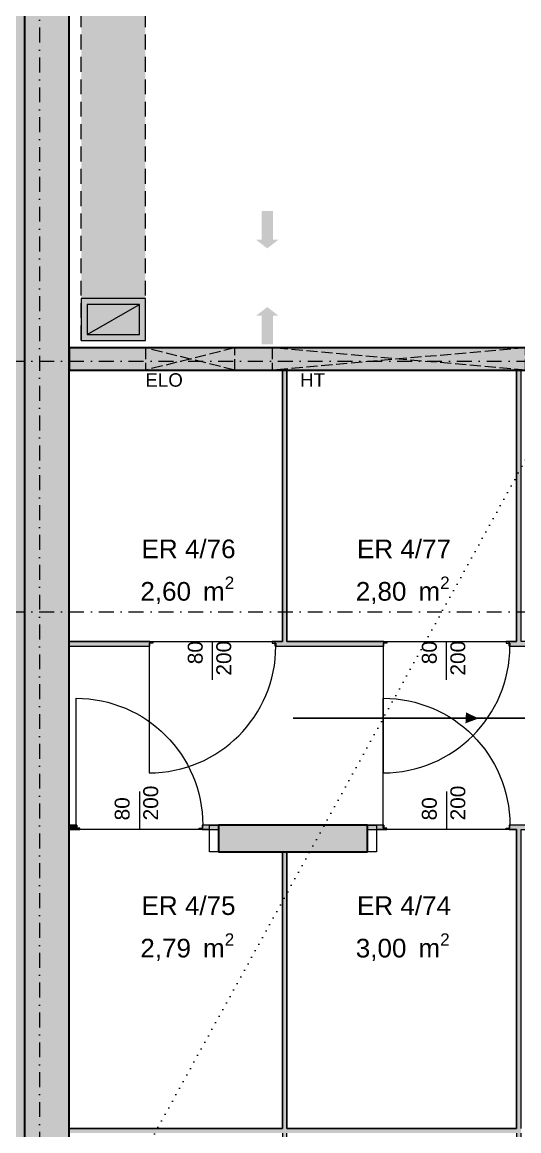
# Model space of a CAD drawing. Header units: millimetres. Extents: x 32522367 to 32638135, y 41424826 to 41540167.
# Drawn here: x 32546052 to 32549383, y 41514163 to 41521597 of the extents above; entities that cross this region are included whole.
import ezdxf
from ezdxf.enums import TextEntityAlignment as Align

# ---------------------------------------------------------------- set-up
doc = ezdxf.new("R2010")
doc.units = ezdxf.units.MM
for name, pattern in [('Punktlinie weit', [0.05, 0, -0.05]), ('Raster', [0.2, 0.1, -0.05, 0, -0.05]), ('Strichlinie eng', [0.1, 0.075, -0.025]), ('Strichlinie mittel', [0.15, 0.1, -0.05]), ('Untersicht', [0.1, 0.075, -0.025])]:
    doc.linetypes.add(name, pattern=pattern)
for name, color, linetype in [('000 Achsraster Haupt', 251, 'Continuous'), ('110 Wand Aussen', 251, 'Continuous'), ('120 Wand Innen tragend', 251, 'Continuous'), ('130 Wand Innen', 251, 'Continuous'), ('220 Bodenaufbau', 251, 'Continuous'), ('240 Unterdaemmung', 251, 'Continuous'), ('715 Lueftung', 251, 'Continuous'), ('811 Raum 2.Erschließung_ Nebenräume_Allg.räume_Technik', 251, 'Continuous'), ('955 Polierplan Beschriftung', 251, 'Continuous'), ('Archicad Tür-Marker', 251, 'Continuous'), ('Archicad Türen', 251, 'Continuous')]:
    doc.layers.add(name, color=color, linetype=linetype)
for name, color, linetype, lineweight in [('000 Achsraster Haupt_Stift_Nr__1', 251, 'Continuous', 13), ('110 Wand Aussen_Stift_Nr__24', 251, 'Continuous', 13), ('110 Wand Aussen_Stift_Nr__29', 251, 'Continuous', 13), ('110 Wand Aussen_Stift_Nr__8', 251, 'Continuous', 35), ('120 Wand Innen tragend_Stift_Nr__1', 251, 'Continuous', 13), ('120 Wand Innen tragend_Stift_Nr__23', 251, 'Continuous', 13), ('120 Wand Innen tragend_Stift_Nr__24', 251, 'Continuous', 13), ('120 Wand Innen tragend_Stift_Nr__6', 251, 'Continuous', 13), ('120 Wand Innen tragend_Stift_Nr__8', 251, 'Continuous', 35), ('130 Wand Innen_Stift_Nr__26', 251, 'Continuous', 13), ('130 Wand Innen_Stift_Nr__7', 251, 'Continuous', 25), ('220 Bodenaufbau_Stift_Nr__6', 251, 'Continuous', 13), ('240 Unterdaemmung_Stift_Nr__6', 251, 'Continuous', 13), ('715 Lueftung_Stift_Nr__104', 251, 'Continuous', 18), ('715 Lueftung_Stift_Nr__123', 251, 'Continuous', 13), ('955 Polierplan Beschriftung_Stift_Nr__1', 251, 'Continuous', 13), ('956 Durchbruch Beschriftung_Stift_Nr__61', 251, 'Continuous', 25), ('Archicad Raumstempel_Stift_Nr__1', 251, 'Continuous', 13), ('Archicad Tür-Marker_Stift_Nr__1', 251, 'Continuous', 13), ('Archicad Türen_Stift_Nr__1', 251, 'Continuous', 13), ('Archicad Türen_Stift_Nr__7', 251, 'Continuous', 25)]:
    doc.layers.add(name, color=color, linetype=linetype, lineweight=lineweight)
doc.layers.add('E2_LEHR_WEG_B_INTERPRETATION', color=112, linetype='Continuous', lineweight=80, true_color=0x20dd55)
doc.layers.add('E_NACHRTECH', color=3, linetype='Continuous', true_color=0x00fa00)
doc.styles.add('ERSTELLTER_STIL_1', font='arial.ttf')

# ---------------------------------------------------------------- blocks, each defined once
blk = doc.blocks.new('ER 4_76__4', base_point=(22.7034, 72.7737))
at = {"layer": 'Archicad Raumstempel_Stift_Nr__1', "color": 7, "lineweight": 13, "insert": (22.3908, 72.8083), "char_height": 0.125, "attachment_point": 1, "rotation": 343.6401, "style": 'ERSTELLTER_STIL_1'}
blk.add_mtext('\\A1;{\\pql;\\pt0,0.05;\\fArial|b0|i0|c0|p0;\\W1.000000;2,60\\fArial|b0|i0|c0|p0;\\W1.000000;\\A1{\\H.66x;\\S^  ;}\\fArial|b0|i0|c0|p0;\\W1.000000; m\\fArial|b0|i0|c0|p0;\\W1.000000;\\A1{\\H.66x;\\S2^  ;}}', dxfattribs=at)
at = {"layer": 'Archicad Raumstempel_Stift_Nr__1', "color": 7, "lineweight": 13, "style": 'ERSTELLTER_STIL_1'}
for tag, p in [('ROOM_NAME', (22.4685, 73.0444)), ('DUMMY_890', (23.0629, 72.8985)), ('DUMMY_891', (22.3994, 72.8374))]:
    blk.add_attdef(tag, text='', height=0.125, rotation=343.6401, dxfattribs=at).set_placement(p, align=Align.TOP_LEFT)
blk = doc.blocks.new('ER 4_77__5', base_point=(24.0899, 72.3667))
at = {"layer": 'Archicad Raumstempel_Stift_Nr__1', "color": 7, "lineweight": 13, "insert": (23.7773, 72.4013), "char_height": 0.125, "attachment_point": 1, "rotation": 343.6401, "style": 'ERSTELLTER_STIL_1'}
blk.add_mtext('\\A1;{\\pql;\\pt0,0.05;\\fArial|b0|i0|c0|p0;\\W1.000000;2,80\\fArial|b0|i0|c0|p0;\\W1.000000;\\A1{\\H.66x;\\S^  ;}\\fArial|b0|i0|c0|p0;\\W1.000000; m\\fArial|b0|i0|c0|p0;\\W1.000000;\\A1{\\H.66x;\\S2^  ;}}', dxfattribs=at)
at = {"layer": 'Archicad Raumstempel_Stift_Nr__1', "color": 7, "lineweight": 13, "style": 'ERSTELLTER_STIL_1'}
for tag, p in [('ROOM_NAME', (23.855, 72.6374)), ('DUMMY_890', (24.4494, 72.4915)), ('DUMMY_891', (23.7859, 72.4304))]:
    blk.add_attdef(tag, text='', height=0.125, rotation=343.6401, dxfattribs=at).set_placement(p, align=Align.TOP_LEFT)
blk = doc.blocks.new('ER 4_75__9', base_point=(22.0297, 70.4784))
at = {"layer": 'Archicad Raumstempel_Stift_Nr__1', "color": 7, "lineweight": 13, "insert": (21.717, 70.513), "char_height": 0.125, "attachment_point": 1, "rotation": 343.6401, "style": 'ERSTELLTER_STIL_1'}
blk.add_mtext('\\A1;{\\pql;\\pt0,0.05;\\fArial|b0|i0|c0|p0;\\W1.000000;2,79\\fArial|b0|i0|c0|p0;\\W1.000000;\\A1{\\H.66x;\\S^  ;}\\fArial|b0|i0|c0|p0;\\W1.000000; m\\fArial|b0|i0|c0|p0;\\W1.000000;\\A1{\\H.66x;\\S2^  ;}}', dxfattribs=at)
at = {"layer": 'Archicad Raumstempel_Stift_Nr__1', "color": 7, "lineweight": 13, "style": 'ERSTELLTER_STIL_1'}
for tag, p in [('ROOM_NAME', (21.7947, 70.7491)), ('DUMMY_890', (22.3891, 70.6032)), ('DUMMY_891', (21.7256, 70.5421))]:
    blk.add_attdef(tag, text='', height=0.125, rotation=343.6401, dxfattribs=at).set_placement(p, align=Align.TOP_LEFT)
blk = doc.blocks.new('ER 4_74__10', base_point=(23.4161, 70.0714))
at = {"layer": 'Archicad Raumstempel_Stift_Nr__1', "color": 7, "lineweight": 13, "insert": (23.1035, 70.106), "char_height": 0.125, "attachment_point": 1, "rotation": 343.6401, "style": 'ERSTELLTER_STIL_1'}
blk.add_mtext('\\A1;{\\pql;\\pt0,0.05;\\fArial|b0|i0|c0|p0;\\W1.000000;3,00\\fArial|b0|i0|c0|p0;\\W1.000000;\\A1{\\H.66x;\\S^  ;}\\fArial|b0|i0|c0|p0;\\W1.000000; m\\fArial|b0|i0|c0|p0;\\W1.000000;\\A1{\\H.66x;\\S2^  ;}}', dxfattribs=at)
at = {"layer": 'Archicad Raumstempel_Stift_Nr__1', "color": 7, "lineweight": 13, "style": 'ERSTELLTER_STIL_1'}
for tag, p in [('ROOM_NAME', (23.1812, 70.3421)), ('DUMMY_890', (23.7756, 70.1962)), ('DUMMY_891', (23.1121, 70.1351))]:
    blk.add_attdef(tag, text='', height=0.125, rotation=343.6401, dxfattribs=at).set_placement(p, align=Align.TOP_LEFT)
blk = doc.blocks.new('Decke_5', base_point=(22.3658, 74.4142))
at = {"layer": '240 Unterdaemmung_Stift_Nr__6', "color": 7, "linetype": 'Strichlinie eng', "lineweight": 13, "flags": 128}
blk.add_lwpolyline([(30.6554, 75.3157), (31.9229, 79.6336), (24.5347, 81.8024), (22.3658, 74.4142), (29.7541, 72.2453), (30.3737, 74.3562)], dxfattribs=at)
blk = doc.blocks.new('Decke_16', base_point=(24.3313, 82.1748))
at = {"layer": '220 Bodenaufbau_Stift_Nr__6', "color": 7, "linetype": 'Continuous', "lineweight": 13, "flags": 128}
blk.add_lwpolyline([(10.1971, 34.0265), (24.3313, 82.1748), (27.0947, 81.3636), (27.827, 83.8583), (30.4177, 83.0978), (29.6854, 80.6031), (63.8728, 70.5671)], dxfattribs=at)
blk = doc.blocks.new('Decke_18', base_point=(20.5208, 68.1293))
at = {"layer": '240 Unterdaemmung_Stift_Nr__6', "color": 7, "linetype": 'Strichlinie eng', "lineweight": 13, "flags": 128}
blk.add_lwpolyline([(20.5208, 68.1293), (23.4282, 67.2758), (23.0846, 66.1053), (27.5655, 64.7899), (29.7118, 72.1014), (22.3236, 74.2702)], close=True, dxfattribs=at)
blk = doc.blocks.new('Öffnung_49')
at = {"layer": '120 Wand Innen tragend_Stift_Nr__1', "color": 7, "linetype": 'Untersicht', "lineweight": 13}
for p, q in [((23.3886, 73.9576), (22.8552, 74.2705)), ((23.4309, 74.1015), (22.8129, 74.1266))]:
    blk.add_line(p, q, dxfattribs=at)
at = {"layer": '120 Wand Innen tragend_Stift_Nr__6', "color": 7, "linetype": 'Untersicht', "lineweight": 13, "flags": 128}
for points in [[(22.8552, 74.2705), (22.8129, 74.1266)], [(23.3886, 73.9576), (23.4309, 74.1015)]]:
    blk.add_lwpolyline(points, dxfattribs=at)
at = {"layer": '120 Wand Innen tragend_Stift_Nr__8', "color": 7, "linetype": 'Continuous', "lineweight": 35, "flags": 128}
for points in [[(23.4309, 74.1015), (22.8552, 74.2705)], [(22.8129, 74.1266), (23.3886, 73.9576)]]:
    blk.add_lwpolyline(points, dxfattribs=at)
blk = doc.blocks.new('Öffnung_50')
at = {"layer": '120 Wand Innen tragend_Stift_Nr__1', "color": 7, "linetype": 'Untersicht', "lineweight": 13}
for p, q in [((25.2597, 73.4083), (23.6707, 74.0311)), ((25.3019, 73.5523), (23.6285, 73.8872))]:
    blk.add_line(p, q, dxfattribs=at)
at = {"layer": '120 Wand Innen tragend_Stift_Nr__6', "color": 7, "linetype": 'Untersicht', "lineweight": 13, "flags": 128}
for points in [[(23.6707, 74.0311), (23.6285, 73.8872)], [(25.2597, 73.4083), (25.3019, 73.5523)]]:
    blk.add_lwpolyline(points, dxfattribs=at)
at = {"layer": '120 Wand Innen tragend_Stift_Nr__8', "color": 7, "linetype": 'Continuous', "lineweight": 35, "flags": 128}
for points in [[(25.3019, 73.5523), (23.6707, 74.0311)], [(23.6285, 73.8872), (25.2597, 73.4083)]]:
    blk.add_lwpolyline(points, dxfattribs=at)
blk = doc.blocks.new('Wand_34', base_point=(29.7541, 72.2453))
at = {"layer": '120 Wand Innen tragend_Stift_Nr__23', "linetype": 'Continuous', "lineweight": 13}
blk.add_hatch(color=91, dxfattribs=at).paths.add_polyline_path([(29.7541, 72.2453), (22.3658, 74.4142), (22.3236, 74.2702), (29.7118, 72.1014)])
at = {"layer": '120 Wand Innen tragend_Stift_Nr__8', "color": 7, "linetype": 'Continuous', "lineweight": 35, "flags": 128}
for points in [[(22.3658, 74.4142), (22.3236, 74.2702)], [(22.8552, 74.2705), (22.3658, 74.4142)], [(22.3236, 74.2702), (22.8129, 74.1266)], [(23.6707, 74.0311), (23.4309, 74.1015)], [(23.3886, 73.9576), (23.6285, 73.8872)]]:
    blk.add_lwpolyline(points, dxfattribs=at)
blk = doc.blocks.new('Wand_47', base_point=(22.424, 71.0621))
at = {"layer": '120 Wand Innen tragend_Stift_Nr__24', "linetype": 'Continuous', "lineweight": 13}
blk.add_hatch(color=92, dxfattribs=at).paths.add_polyline_path([(22.3733, 70.8894), (23.3328, 70.6077), (23.3835, 70.7804), (22.424, 71.0621)])
at = {"layer": '120 Wand Innen tragend_Stift_Nr__8', "color": 7, "linetype": 'Continuous', "lineweight": 35, "flags": 128}
for points in [[(22.424, 71.0621), (22.3733, 70.8894)], [(23.3835, 70.7804), (22.424, 71.0621)], [(22.3733, 70.8894), (23.3328, 70.6077)], [(23.3328, 70.6077), (23.3835, 70.7804)]]:
    blk.add_lwpolyline(points, dxfattribs=at)
blk = doc.blocks.new('Blockrahmentür 1-Fl 27_3')
at = {"layer": 'Archicad Türen_Stift_Nr__1', "color": 7, "linetype": 'Continuous', "lineweight": 13}
for p, q in [((0.425, 0), (0.425, 0.85)), ((-0.425, -0.02), (-0.425, 0)), ((-0.425, 0), (-0.42, 0)), ((-0.42, 0), (-0.42, -0.03)), ((0.425, 0), (0.42, 0)), ((0.42, 0), (0.42, -0.03)), ((0.425, -0.02), (0.425, 0)), ((-0.4, -0.02), (-0.425, -0.02)), ((-0.42, -0.03), (-0.4, -0.03)), ((-0.4, -0.03), (-0.4, -0.02)), ((0.4, -0.03), (0.4, -0.02)), ((0.4, -0.02), (0.425, -0.02)), ((0.42, -0.03), (0.4, -0.03))]:
    blk.add_line(p, q, dxfattribs=at)
blk.add_arc((0.425, 0), 0.85, 90, 180, dxfattribs=at)
at = {"layer": 'Archicad Türen_Stift_Nr__7', "color": 7, "linetype": 'Continuous', "lineweight": 25}
for p, q in [((-0.42, 0), (-0.42, -0.03)), ((-0.42, 0), (-0.42, -0.03)), ((0.42, 0), (0.42, -0.03)), ((0.42, 0), (0.42, -0.03))]:
    blk.add_line(p, q, dxfattribs=at)
blk = doc.blocks.new('T Marker AUT 27_3')
at = {"layer": 'Archicad Tür-Marker_Stift_Nr__1', "color": 7, "linetype": 'Continuous', "lineweight": 13}
blk.add_line((0, -0.255), (0, 0), dxfattribs=at)
at = {"layer": 'Archicad Tür-Marker_Stift_Nr__1', "color": 7, "lineweight": 13, "style": 'ERSTELLTER_STIL_1'}
for tag, height, p in [('DUMMY_270', 0.1, (-0.165, 0.0026)), ('DUMMY_268', 0.1, (0.0264, 0.0026)), ('DUMMY_269', 0.0667, (0.0931, -0.1825)), ('DUMMY_271', 0.0667, (-0.0983, -0.2588))]:
    blk.add_attdef(tag, text='', height=height, rotation=270, dxfattribs=at).set_placement(p, align=Align.BOTTOM_LEFT)
blk = doc.blocks.new('Wand_63', base_point=(21.8024, 72.4952))
at = {"layer": '130 Wand Innen_Stift_Nr__26', "linetype": 'Continuous', "lineweight": 13}
for points in [[(21.8024, 72.4952), (22.3206, 72.343), (22.3291, 72.3718), (21.8108, 72.524)], [(23.1266, 72.1064), (23.827, 71.9008), (23.8355, 71.9296), (23.135, 72.1352)], [(24.633, 71.6642), (25.3335, 71.4586), (25.3419, 71.4874), (24.6415, 71.693)], [(26.1395, 71.222), (26.8399, 71.0164), (26.8483, 71.0452), (26.1479, 71.2508)], [(27.6459, 70.7798), (27.7226, 70.7572), (27.7311, 70.786), (27.6543, 70.8086)]]:
    blk.add_hatch(color=5, dxfattribs=at).paths.add_polyline_path(points)
at = {"layer": '130 Wand Innen_Stift_Nr__7', "color": 7, "linetype": 'Continuous', "lineweight": 25}
for p, q in [((22.3206, 72.343), (22.3291, 72.3718)), ((23.1266, 72.1064), (23.135, 72.1352)), ((23.827, 71.9008), (23.8355, 71.9296)), ((24.633, 71.6642), (24.6415, 71.693)), ((25.3335, 71.4586), (25.3419, 71.4874)), ((26.1395, 71.222), (26.1479, 71.2508)), ((26.8399, 71.0164), (26.8483, 71.0452)), ((27.6459, 70.7798), (27.6543, 70.8086))]:
    blk.add_line(p, q, dxfattribs=at)
at = {"layer": '130 Wand Innen_Stift_Nr__7', "color": 7, "linetype": 'Continuous', "lineweight": 25, "flags": 128}
for points in [[(21.8108, 72.524), (21.8024, 72.4952)], [(21.8024, 72.4952), (22.3206, 72.343)], [(22.3291, 72.3718), (21.8108, 72.524)], [(23.1266, 72.1064), (23.827, 71.9008)], [(23.183, 72.1211), (23.135, 72.1352)], [(23.8355, 71.9296), (23.2118, 72.1127)], [(24.633, 71.6642), (25.3335, 71.4586)], [(24.6894, 71.6789), (24.6415, 71.693)], [(25.3419, 71.4874), (24.7182, 71.6705)], [(26.1395, 71.222), (26.8399, 71.0164)], [(26.1959, 71.2367), (26.1479, 71.2508)], [(26.8483, 71.0452), (26.2247, 71.2283)], [(27.6459, 70.7798), (27.7226, 70.7572)], [(27.7023, 70.7945), (27.6543, 70.8086)], [(27.7226, 70.7572), (27.7311, 70.786)]]:
    blk.add_lwpolyline(points, dxfattribs=at)
at = {"layer": 'Archicad Tür-Marker', "color": 7, "lineweight": 13}
ref = blk.add_blockref('T Marker AUT 27_3', (22.732, 72.2535), dxfattribs=dict(at, rotation=343.6400901272619))
ref.add_attrib('DUMMY_268', '80', dxfattribs={"layer": 'Archicad Tür-Marker_Stift_Nr__1', "color": 7, "lineweight": 13, "height": 0.1, "rotation": 73.64009, "style": 'ERSTELLTER_STIL_1'}).set_placement((22.6553, 72.1184), align=Align.BOTTOM_LEFT)
ref.add_attrib('DUMMY_270', '200', dxfattribs={"layer": 'Archicad Tür-Marker_Stift_Nr__1', "color": 7, "lineweight": 13, "height": 0.1, "rotation": 73.64009, "style": 'ERSTELLTER_STIL_1'}).set_placement((22.8175, 71.9913), align=Align.BOTTOM_LEFT)
ref = blk.add_blockref('T Marker AUT 27_3', (24.2385, 71.8113), dxfattribs=dict(at, rotation=343.6400901272619))
ref.add_attrib('DUMMY_268', '80', dxfattribs={"layer": 'Archicad Tür-Marker_Stift_Nr__1', "color": 7, "lineweight": 13, "height": 0.1, "rotation": 73.64009, "style": 'ERSTELLTER_STIL_1'}).set_placement((24.1617, 71.6762), align=Align.BOTTOM_LEFT)
ref.add_attrib('DUMMY_270', '200', dxfattribs={"layer": 'Archicad Tür-Marker_Stift_Nr__1', "color": 7, "lineweight": 13, "height": 0.1, "rotation": 73.64009, "style": 'ERSTELLTER_STIL_1'}).set_placement((24.3239, 71.5491), align=Align.BOTTOM_LEFT)
ref = blk.add_blockref('T Marker AUT 27_3', (25.7449, 71.3691), dxfattribs=dict(at, rotation=343.6400901272619))
ref.add_attrib('DUMMY_268', '80', dxfattribs={"layer": 'Archicad Tür-Marker_Stift_Nr__1', "color": 7, "lineweight": 13, "height": 0.1, "rotation": 73.64009, "style": 'ERSTELLTER_STIL_1'}).set_placement((25.6681, 71.234), align=Align.BOTTOM_LEFT)
ref.add_attrib('DUMMY_270', '200', dxfattribs={"layer": 'Archicad Tür-Marker_Stift_Nr__1', "color": 7, "lineweight": 13, "height": 0.1, "rotation": 73.64009, "style": 'ERSTELLTER_STIL_1'}).set_placement((25.8303, 71.1069), align=Align.BOTTOM_LEFT)
ref = blk.add_blockref('T Marker AUT 27_3', (27.2513, 70.9269), dxfattribs=dict(at, rotation=343.6400901272619))
ref.add_attrib('DUMMY_268', '80', dxfattribs={"layer": 'Archicad Tür-Marker_Stift_Nr__1', "color": 7, "lineweight": 13, "height": 0.1, "rotation": 73.64009, "style": 'ERSTELLTER_STIL_1'}).set_placement((27.1746, 70.7918), align=Align.BOTTOM_LEFT)
ref.add_attrib('DUMMY_270', '200', dxfattribs={"layer": 'Archicad Tür-Marker_Stift_Nr__1', "color": 7, "lineweight": 13, "height": 0.1, "rotation": 73.64009, "style": 'ERSTELLTER_STIL_1'}).set_placement((27.3368, 70.6647), align=Align.BOTTOM_LEFT)
at = {"layer": 'Archicad Türen', "color": 7, "linetype": 'Continuous', "lineweight": 13, "rotation": 163.6400901272619}
for p in [(22.7236, 72.2247), (24.23, 71.7825), (25.7365, 71.3403), (27.2429, 70.8981)]:
    blk.add_blockref('Blockrahmentür 1-Fl 27_3', p, dxfattribs=at)
blk = doc.blocks.new('Wand_64', base_point=(23.7523, 74.0072))
at = {"layer": '130 Wand Innen_Stift_Nr__26', "linetype": 'Continuous', "lineweight": 13}
blk.add_hatch(color=5, dxfattribs=at).paths.add_polyline_path([(23.6957, 73.8675), (23.183, 72.1211), (23.2118, 72.1127), (23.7244, 73.859)])
at = {"layer": '130 Wand Innen_Stift_Nr__7', "color": 7, "linetype": 'Continuous', "lineweight": 25, "flags": 128}
for points in [[(23.6957, 73.8675), (23.183, 72.1211)], [(23.2118, 72.1127), (23.7244, 73.859)], [(23.7244, 73.859), (23.6957, 73.8675)]]:
    blk.add_lwpolyline(points, dxfattribs=at)
blk = doc.blocks.new('Wand_65', base_point=(25.2587, 73.5649))
at = {"layer": '130 Wand Innen_Stift_Nr__26', "linetype": 'Continuous', "lineweight": 13}
blk.add_hatch(color=5, dxfattribs=at).paths.add_polyline_path([(25.2021, 73.4252), (24.6894, 71.6789), (24.7182, 71.6705), (25.2309, 73.4168)])
at = {"layer": '130 Wand Innen_Stift_Nr__7', "color": 7, "linetype": 'Continuous', "lineweight": 25, "flags": 128}
for points in [[(25.2021, 73.4252), (24.6894, 71.6789)], [(24.7182, 71.6705), (25.2309, 73.4168)], [(25.2309, 73.4168), (25.2021, 73.4252)]]:
    blk.add_lwpolyline(points, dxfattribs=at)
blk = doc.blocks.new('Wand_69', base_point=(20.8828, 69.3623))
at = {"layer": '130 Wand Innen_Stift_Nr__26', "linetype": 'Continuous', "lineweight": 13}
for points in [[(22.2549, 68.9596), (22.2634, 68.9883), (20.8913, 69.3911), (20.8828, 69.3623)], [(23.7613, 68.5173), (23.7698, 68.5461), (22.2921, 68.9799), (22.2837, 68.9511)]]:
    blk.add_hatch(color=5, dxfattribs=at).paths.add_polyline_path(points)
at = {"layer": '130 Wand Innen_Stift_Nr__7', "color": 7, "linetype": 'Continuous', "lineweight": 25, "flags": 128}
for points in [[(20.8913, 69.3911), (20.8828, 69.3623)], [(22.2634, 68.9883), (20.8913, 69.3911)], [(23.7698, 68.5461), (22.2921, 68.9799)]]:
    blk.add_lwpolyline(points, dxfattribs=at)
blk = doc.blocks.new('T Marker AUT 27_2')
at = {"layer": 'Archicad Tür-Marker_Stift_Nr__1', "color": 7, "linetype": 'Continuous', "lineweight": 13}
blk.add_line((0, 0.225), (0, -0.03), dxfattribs=at)
at = {"layer": 'Archicad Tür-Marker_Stift_Nr__1', "color": 7, "lineweight": 13, "style": 'ERSTELLTER_STIL_1'}
for tag, height, p in [('DUMMY_270', 0.1, (-0.165, 0.2614)), ('DUMMY_268', 0.1, (0.0264, 0.1852)), ('DUMMY_271', 0.0667, (-0.0983, 0)), ('DUMMY_269', 0.0667, (0.0931, 0))]:
    blk.add_attdef(tag, text='', height=height, rotation=270, dxfattribs=at).set_placement(p, align=Align.BOTTOM_LEFT)
blk = doc.blocks.new('Wand_70', base_point=(21.456, 71.3149))
at = {"layer": '130 Wand Innen_Stift_Nr__26', "linetype": 'Continuous', "lineweight": 13}
for points in [[(21.4645, 71.3437), (21.456, 71.3149), (21.504, 71.3009), (21.5124, 71.3297)], [(22.3184, 71.093), (22.31, 71.0643), (22.4155, 71.0333), (22.424, 71.0621)]]:
    blk.add_hatch(color=5, dxfattribs=at).paths.add_polyline_path(points)
at = {"layer": '130 Wand Innen_Stift_Nr__7', "color": 7, "linetype": 'Continuous', "lineweight": 25}
for p, q in [((21.5124, 71.3297), (21.504, 71.3009)), ((22.3184, 71.093), (22.31, 71.0643))]:
    blk.add_line(p, q, dxfattribs=at)
at = {"layer": '130 Wand Innen_Stift_Nr__7', "color": 7, "linetype": 'Continuous', "lineweight": 25, "flags": 128}
for points in [[(21.4645, 71.3437), (21.456, 71.3149)], [(21.456, 71.3149), (21.504, 71.3009)], [(21.5124, 71.3297), (21.4645, 71.3437)], [(22.31, 71.0643), (22.4155, 71.0333)], [(22.424, 71.0621), (22.3184, 71.093)], [(22.4155, 71.0333), (22.424, 71.0621)]]:
    blk.add_lwpolyline(points, dxfattribs=at)
at = {"layer": 'Archicad Tür-Marker', "color": 7, "lineweight": 13}
ref = blk.add_blockref('T Marker AUT 27_2', (21.9154, 71.2113), dxfattribs=dict(at, rotation=343.6400999000793))
ref.add_attrib('DUMMY_268', '80', dxfattribs={"layer": 'Archicad Tür-Marker_Stift_Nr__1', "color": 7, "lineweight": 13, "height": 0.1, "rotation": 73.6401, "style": 'ERSTELLTER_STIL_1'}).set_placement((21.8901, 71.2514), align=Align.BOTTOM_LEFT)
ref.add_attrib('DUMMY_270', '200', dxfattribs={"layer": 'Archicad Tür-Marker_Stift_Nr__1', "color": 7, "lineweight": 13, "height": 0.1, "rotation": 73.6401, "style": 'ERSTELLTER_STIL_1'}).set_placement((22.0738, 71.1975), align=Align.BOTTOM_LEFT)
at = {"layer": 'Archicad Türen', "color": 7, "linetype": 'Continuous', "lineweight": 13, "xscale": -0.9999999999999998, "rotation": 343.6400999000793}
blk.add_blockref('Blockrahmentür 1-Fl 27_3', (21.9154, 71.2113), dxfattribs=at)
blk = doc.blocks.new('Wand_71', base_point=(23.375, 70.7516))
at = {"layer": '130 Wand Innen_Stift_Nr__26', "linetype": 'Continuous', "lineweight": 13}
for points in [[(23.3835, 70.7804), (23.375, 70.7516), (23.4806, 70.7206), (23.489, 70.7494)], [(24.2866, 70.484), (24.4113, 70.4474), (24.4198, 70.4762), (24.295, 70.5128)], [(25.2257, 70.2396), (25.2173, 70.2108), (25.841, 70.0277), (25.8494, 70.0565)]]:
    blk.add_hatch(color=5, dxfattribs=at).paths.add_polyline_path(points)
at = {"layer": '130 Wand Innen_Stift_Nr__7', "color": 7, "linetype": 'Continuous', "lineweight": 25}
for p, q in [((23.489, 70.7494), (23.4806, 70.7206)), ((24.295, 70.5128), (24.2866, 70.484)), ((24.4198, 70.4762), (24.4113, 70.4474)), ((25.2257, 70.2396), (25.2173, 70.2108))]:
    blk.add_line(p, q, dxfattribs=at)
at = {"layer": '130 Wand Innen_Stift_Nr__7', "color": 7, "linetype": 'Continuous', "lineweight": 25, "flags": 128}
for points in [[(23.3835, 70.7804), (23.375, 70.7516)], [(23.489, 70.7494), (23.3835, 70.7804)], [(23.375, 70.7516), (23.4806, 70.7206)], [(24.2866, 70.484), (24.3345, 70.4699)], [(24.4198, 70.4762), (24.295, 70.5128)], [(24.3633, 70.4615), (24.4113, 70.4474)], [(25.2173, 70.2108), (25.841, 70.0277)], [(25.8494, 70.0565), (25.2257, 70.2396)]]:
    blk.add_lwpolyline(points, dxfattribs=at)
at = {"layer": 'Archicad Tür-Marker', "color": 7, "lineweight": 13}
ref = blk.add_blockref('T Marker AUT 27_2', (23.892, 70.6311), dxfattribs=dict(at, rotation=343.6400901272619))
ref.add_attrib('DUMMY_268', '80', dxfattribs={"layer": 'Archicad Tür-Marker_Stift_Nr__1', "color": 7, "lineweight": 13, "height": 0.1, "rotation": 73.64009, "style": 'ERSTELLTER_STIL_1'}).set_placement((23.8667, 70.6712), align=Align.BOTTOM_LEFT)
ref.add_attrib('DUMMY_270', '200', dxfattribs={"layer": 'Archicad Tür-Marker_Stift_Nr__1', "color": 7, "lineweight": 13, "height": 0.1, "rotation": 73.64009, "style": 'ERSTELLTER_STIL_1'}).set_placement((24.0503, 70.6172), align=Align.BOTTOM_LEFT)
ref = blk.add_blockref('T Marker AUT 27_2', (24.8228, 70.3579), dxfattribs=dict(at, rotation=343.6400901272619))
ref.add_attrib('DUMMY_268', '80', dxfattribs={"layer": 'Archicad Tür-Marker_Stift_Nr__1', "color": 7, "lineweight": 13, "height": 0.1, "rotation": 73.64009, "style": 'ERSTELLTER_STIL_1'}).set_placement((24.7974, 70.3979), align=Align.BOTTOM_LEFT)
ref.add_attrib('DUMMY_270', '200', dxfattribs={"layer": 'Archicad Tür-Marker_Stift_Nr__1', "color": 7, "lineweight": 13, "height": 0.1, "rotation": 73.64009, "style": 'ERSTELLTER_STIL_1'}).set_placement((24.9811, 70.344), align=Align.BOTTOM_LEFT)
at = {"layer": 'Archicad Türen', "color": 7, "linetype": 'Continuous', "lineweight": 13, "xscale": -1, "rotation": 343.6400901272619}
for p in [(23.892, 70.6311), (24.8228, 70.3579)]:
    blk.add_blockref('Blockrahmentür 1-Fl 27_3', p, dxfattribs=at)
blk = doc.blocks.new('Wand_79', base_point=(22.851, 70.9367))
at = {"layer": '130 Wand Innen_Stift_Nr__26', "linetype": 'Continuous', "lineweight": 13}
blk.add_hatch(color=5, dxfattribs=at).paths.add_polyline_path([(22.7859, 70.7682), (21.7268, 67.1605), (21.7556, 67.152), (22.8146, 70.7598)])
at = {"layer": '130 Wand Innen_Stift_Nr__7', "color": 7, "linetype": 'Continuous', "lineweight": 25, "flags": 128}
for points in [[(22.7859, 70.7682), (22.2634, 68.9883)], [(22.8146, 70.7598), (22.7859, 70.7682)], [(22.2921, 68.9799), (22.8146, 70.7598)], [(22.2549, 68.9596), (21.7268, 67.1605)], [(21.7556, 67.152), (22.2837, 68.9511)]]:
    blk.add_lwpolyline(points, dxfattribs=at)
blk = doc.blocks.new('Wand_80', base_point=(24.3489, 70.4657))
at = {"layer": '130 Wand Innen_Stift_Nr__26', "linetype": 'Continuous', "lineweight": 13}
blk.add_hatch(color=5, dxfattribs=at).paths.add_polyline_path([(24.3345, 70.4699), (23.2332, 66.7182), (23.262, 66.7098), (24.3633, 70.4615)])
at = {"layer": '130 Wand Innen_Stift_Nr__7', "color": 7, "linetype": 'Continuous', "lineweight": 25, "flags": 128}
for points in [[(24.3345, 70.4699), (23.7698, 68.5461)], [(23.7986, 68.5377), (24.3633, 70.4615)], [(23.7613, 68.5173), (23.2332, 66.7182)], [(23.262, 66.7098), (23.7901, 68.5089)]]:
    blk.add_lwpolyline(points, dxfattribs=at)
blk = doc.blocks.new('Wand_211', base_point=(7.6485, 24.2797))
at = {"layer": '110 Wand Aussen_Stift_Nr__24', "linetype": 'Continuous', "lineweight": 13}
blk.add_hatch(color=92, dxfattribs=at).paths.add_polyline_path([(7.733, 24.5675), (24.5347, 81.8024), (24.2468, 81.8869), (7.4452, 24.652)])
at = {"layer": '110 Wand Aussen_Stift_Nr__29', "linetype": 'Continuous', "lineweight": 13}
blk.add_hatch(color=6, dxfattribs=at).paths.add_polyline_path([(7.2647, 24.3924), (7.3607, 24.3642), (24.3313, 82.1748), (24.2354, 82.2029)])
at = {"layer": '110 Wand Aussen_Stift_Nr__8', "color": 7, "linetype": 'Continuous', "lineweight": 35}
blk.add_line((24.2468, 81.8869), (7.4452, 24.652), dxfattribs=at)
at = {"layer": '110 Wand Aussen_Stift_Nr__8', "color": 7, "linetype": 'Continuous', "lineweight": 35, "flags": 128}
blk.add_lwpolyline([(20.3719, 67.622), (24.5347, 81.8024)], dxfattribs=at)
blk = doc.blocks.new('Lüftungskanal-ZUL 35x20')
at = {"layer": '715 Lueftung', "linetype": 'Continuous', "lineweight": 0, "true_color": 0xffffff}
blk.add_hatch(color=7, dxfattribs=at).paths.add_polyline_path([(0, 0.28), (0, 0), (0.43, 0), (0.43, 0.28)])
at = {"layer": '715 Lueftung_Stift_Nr__104', "color": 202, "linetype": 'Continuous', "lineweight": 18, "true_color": 0x9900cc}
for p, q in [((0, 0.28), (0, 0)), ((0.43, 0.28), (0, 0.28)), ((0.04, 0.24), (0.04, 0.04)), ((0.39, 0.24), (0.04, 0.24)), ((0.04, 0.04), (0.39, 0.24)), ((0.39, 0.04), (0.39, 0.24)), ((0.43, 0), (0.43, 0.28)), ((0, 0), (0.43, 0)), ((0.04, 0.04), (0.39, 0.04))]:
    blk.add_line(p, q, dxfattribs=at)
blk = doc.blocks.new('Träger_2', base_point=(22.6629, 74.3791))
at = {"layer": '715 Lueftung_Stift_Nr__104', "linetype": 'Continuous', "lineweight": 0, "true_color": 0x260033}
blk.add_hatch(color=198, dxfattribs=at).paths.add_polyline_path([(22.8692, 74.3185), (24.8805, 81.1698), (24.5888, 81.7028), (22.4567, 74.4396)])
at = {"layer": '715 Lueftung_Stift_Nr__104', "color": 202, "linetype": 'Strichlinie mittel', "lineweight": 18, "true_color": 0x9900cc, "flags": 128}
for points in [[(22.4567, 74.4396), (24.5888, 81.7028)], [(22.8692, 74.3185), (24.8805, 81.1698)], [(22.4567, 74.4396), (22.8692, 74.3185)]]:
    blk.add_lwpolyline(points, dxfattribs=at)
blk = doc.blocks.new('Etikett_70', base_point=(20.6113, 67.7901))
at = {"layer": '955 Polierplan Beschriftung_Stift_Nr__1', "color": 7, "linetype": 'Punktlinie weit', "lineweight": 13}
blk.add_line((20.1485, 67.9259), (32.1801, 79.8707), dxfattribs=at)
blk = doc.blocks.new('Standard-Rastermarker')
at = {"layer": '000 Achsraster Haupt_Stift_Nr__1', "color": 7, "linetype": 'Raster', "lineweight": 13}
blk.add_line((1, 0), (73, 0), dxfattribs=at)
at = {"layer": '000 Achsraster Haupt_Stift_Nr__1', "color": 7, "lineweight": 13, "style": 'ERSTELLTER_STIL_1'}
for tag, p in [('AC_MarkerText_1_0', (-0.3593, -0.0343)), ('AC_MarkerText_1_1', (74.1407, -0.0343))]:
    blk.add_attdef(tag, text='', height=0.15, rotation=90, dxfattribs=at).set_placement(p, align=Align.TOP_CENTER)
blk = doc.blocks.new('Standard-Rastermarker_7')
at = {"layer": '000 Achsraster Haupt_Stift_Nr__1', "color": 7, "linetype": 'Raster', "lineweight": 13}
blk.add_line((1, 0), (57.5462, 0), dxfattribs=at)
at = {"layer": '000 Achsraster Haupt_Stift_Nr__1', "color": 7, "lineweight": 13, "style": 'ERSTELLTER_STIL_1'}
for tag, p in [('AC_MarkerText_1_0', (-0.25, 0.075)), ('AC_MarkerText_1_1', (58.7962, 0.075))]:
    blk.add_attdef(tag, text='', height=0.15, dxfattribs=at).set_placement(p, align=Align.TOP_CENTER)
blk = doc.blocks.new('Standard-Rastermarker_8')
at = {"layer": '000 Achsraster Haupt_Stift_Nr__1', "color": 7, "linetype": 'Raster', "lineweight": 13}
blk.add_line((1, 0), (57.5713, 0), dxfattribs=at)
at = {"layer": '000 Achsraster Haupt_Stift_Nr__1', "color": 7, "lineweight": 13, "style": 'ERSTELLTER_STIL_1'}
for tag, p in [('AC_MarkerText_1_0', (-0.25, 0.075)), ('AC_MarkerText_1_1', (58.8213, 0.075))]:
    blk.add_attdef(tag, text='', height=0.15, dxfattribs=at).set_placement(p, align=Align.TOP_CENTER)
blk = doc.blocks.new('Pfeil Gerade 27_6')
at = {"layer": '715 Lueftung_Stift_Nr__123', "linetype": 'Continuous', "lineweight": 13, "true_color": 0xe69900}
blk.add_hatch(color=42, dxfattribs=at).paths.add_polyline_path([(0.125, 0), (0.067, 0.0748), (0.067, 0.0376), (-0.125, 0.0376), (-0.125, -0.0376), (0.067, -0.0376), (0.067, -0.0748)])

msp = doc.modelspace()

# ---------------------------------------------------------------- linework, layer by layer
at = {"layer": '811 Raum 2.Erschließung_ Nebenräume_Allg.räume_Technik', "color": 254, "linetype": 'Continuous', "lineweight": 0, "true_color": 0xd3d2c7, "flags": 128}
msp.add_lwpolyline([(32546368.466, 41519413.437), (32558338.471, 41519413.498), (32558338.468, 41520015.019), (32559006.825, 41520015.022), (32559006.788, 41527113.51), (32551348.426, 41527113.471), (32551348.413, 41529713.462), (32549248.423, 41529713.459), (32549248.426, 41527113.46), (32546368.426, 41527113.437)], close=True, dxfattribs=at)
at = {"layer": '811 Raum 2.Erschließung_ Nebenräume_Allg.räume_Technik', "color": 31, "linetype": 'Continuous', "lineweight": 0, "true_color": 0xffcc66, "flags": 128}
for points in [[(32546368.544, 41504108.438), (32554068.549, 41504108.477), (32554068.489, 41516033.477), (32553478.483, 41516033.474), (32553478.482, 41516213.474), (32554068.488, 41516213.477), (32554068.473, 41519263.476), (32546368.466, 41519263.437), (32546368.518, 41509198.437), (32552538.515, 41509198.469), (32552538.516, 41509052.661), (32546368.519, 41509048.437)], [(32547798.473, 41517443.444), (32547798.464, 41519263.444), (32546368.466, 41519263.437), (32546368.476, 41517443.437)], [(32549368.473, 41517443.452), (32549368.464, 41519263.452), (32547828.464, 41519263.445), (32547828.473, 41517443.445)], [(32547798.49, 41514178.444), (32547798.48, 41516033.445), (32547308.483, 41516033.442), (32547308.482, 41516183.442), (32546368.482, 41516183.437), (32546368.493, 41514178.437)], [(32547308.483, 41516033.442), (32547308.482, 41516213.442), (32548428.482, 41516213.448), (32548428.483, 41516033.448)], [(32547828.48, 41516033.445), (32547828.49, 41514178.445), (32549368.49, 41514178.452), (32549368.48, 41516183.453), (32548428.482, 41516183.448), (32548428.483, 41516033.448)]]:
    msp.add_lwpolyline(points, close=True, dxfattribs=at)
at = {"layer": 'E2_LEHR_WEG_B_INTERPRETATION', "color": 112, "true_color": 0x20dd55}
msp.add_solid([(32549114.377, 41516928.496), (32549025.449, 41516895.811), (32549028.78, 41516969.112)], dxfattribs=at)
at = {"layer": 'E_NACHRTECH', "color": 3, "lineweight": 30}
msp.add_lwpolyline([(32547869.321, 41516929.283), (32553868.486, 41516929.283)], dxfattribs=at)

# ---------------------------------------------------------------- block references
at = {"layer": '000 Achsraster Haupt', "color": 7, "linetype": 'Continuous', "lineweight": 18, "xscale": 1000, "yscale": 1000, "zscale": 1000}
for name, p, rotation in [('Standard-Rastermarker', (32546168.39, 41535366.53), 270.0002954042531), ('Standard-Rastermarker_8', (32539163.247, 41519323.401), 0.0002954042531608), ('Standard-Rastermarker_7', (32539163.255, 41517643.407), 0.0002954042531608)]:
    msp.add_blockref(name, p, dxfattribs=dict(at, rotation=rotation))
at = {"layer": '110 Wand Aussen', "color": 7, "lineweight": 35, "xscale": 1000, "yscale": 1000, "zscale": 1000, "rotation": 16.36019999999994}
msp.add_blockref('Wand_211', (32546368.733, 41467163.42), dxfattribs=at)
at = {"layer": '120 Wand Innen tragend', "color": 7, "lineweight": 35, "xscale": 1000, "yscale": 1000, "zscale": 1000, "rotation": 16.36019999999994}
for name, p in [('Wand_34', (32554068.472, 41519413.476)), ('Wand_47', (32547368.482, 41516213.442))]:
    msp.add_blockref(name, p, dxfattribs=at)
at = {"layer": '120 Wand Innen tragend', "color": 7, "linetype": 'Continuous', "lineweight": 13, "xscale": 1000, "yscale": 1000, "zscale": 1000, "rotation": 16.36019999999994}
for name in ['Öffnung_50', 'Öffnung_49']:
    msp.add_blockref(name, (32545868.865, 41441712.417), dxfattribs=at)
at = {"layer": '130 Wand Innen', "color": 7, "lineweight": 35, "xscale": 1000, "yscale": 1000, "zscale": 1000, "rotation": 16.36019999999994}
for name, p in [('Wand_64', (32547813.463, 41519413.445)), ('Wand_65', (32549383.463, 41519413.452)), ('Wand_63', (32546368.376, 41517413.437)), ('Wand_71', (32548368.482, 41516183.448)), ('Wand_70', (32546368.482, 41516183.437)), ('Wand_69', (32546368.492, 41514148.437)), ('Wand_80', (32549383.48, 41516183.453)), ('Wand_79', (32547813.48, 41516213.445))]:
    msp.add_blockref(name, p, dxfattribs=at)
at = {"layer": '220 Bodenaufbau', "color": 7, "linetype": 'Continuous', "lineweight": 13, "xscale": 1000, "yscale": 1000, "zscale": 1000, "rotation": 16.36019999999994}
msp.add_blockref('Decke_16', (32546068.423, 41527413.443), dxfattribs=at)
at = {"layer": '240 Unterdaemmung', "color": 7, "linetype": 'Strichlinie eng', "lineweight": 13, "xscale": 1000, "yscale": 1000, "zscale": 1000, "rotation": 16.36019999999994}
for name, p in [('Decke_5', (32546368.464, 41519413.439)), ('Decke_18', (32546368.497, 41512863.337))]:
    msp.add_blockref(name, p, dxfattribs=at)
at = {"layer": '715 Lueftung', "color": 8, "lineweight": 13, "xscale": 1000, "yscale": 1000, "zscale": 1000, "rotation": 16.36019999999994}
msp.add_blockref('Träger_2', (32546663.464, 41519463.439), dxfattribs=at)
at = {"layer": '715 Lueftung', "color": 7, "linetype": 'Continuous', "lineweight": 13}
for name, p, xscale, yscale, zscale, rotation in [('Pfeil Gerade 27_6', (32547696.242, 41520205.006), -1000, 1000, 1000, 90.0002892115793), ('Lüftungskanal-ZUL 35x20', (32546448.464, 41519463.438), 999.9999999999995, 999.9999999999995, 999.9999999999995, 0.0002901272618044), ('Pfeil Gerade 27_6', (32547696.245, 41519561.882), 1000, 1000, 1000, 90.00028921157721)]:
    msp.add_blockref(name, p, dxfattribs=dict(at, xscale=xscale, yscale=yscale, zscale=zscale, rotation=rotation))
at = {"layer": '811 Raum 2.Erschließung_ Nebenräume_Allg.räume_Technik', "color": 7, "linetype": 'Continuous', "lineweight": 13, "xscale": 1000, "yscale": 1000, "zscale": 1000, "rotation": 16.36019999999994}
for name, p, values in [('ER 4_76__4', (32547154.508, 41517934.513), {'ROOM_NAME': 'ER 4/76'}), ('ER 4_77__5', (32548599.506, 41517934.52), {'ROOM_NAME': 'ER 4/77'}), ('ER 4_75__9', (32547154.521, 41515542.37), {'ROOM_NAME': 'ER 4/75'}), ('ER 4_74__10', (32548599.518, 41515542.377), {'ROOM_NAME': 'ER 4/74'})]:
    msp.add_blockref(name, p, dxfattribs=at).add_auto_attribs(values)
at = {"layer": '955 Polierplan Beschriftung', "color": 7, "linetype": 'Continuous', "lineweight": 13, "xscale": 1000, "yscale": 1000, "zscale": 1000, "rotation": 16.36019999999994}
msp.add_blockref('Etikett_70', (32546550.852, 41512563.337), dxfattribs=at)

# ---------------------------------------------------------------- texts
at = {"layer": '956 Durchbruch Beschriftung_Stift_Nr__61', "color": 5, "linetype": 'Continuous', "lineweight": 25, "char_height": 90, "attachment_point": 1, "rotation": 0.0002898, "style": 'ERSTELLTER_STIL_1'}
for s, insert in [('\\A1;{\\pql;\\fArial|b0|i0|c0|p0;\\W1.000000;ELO}', (32546878.465, 41519242.868)), ('\\A1;{\\pql;\\fArial|b0|i0|c0|p0;\\W1.000000;HT}', (32547916.117, 41519242.874))]:
    msp.add_mtext(s, dxfattribs=dict(at, insert=insert))

doc.saveas('drawing.dxf')
